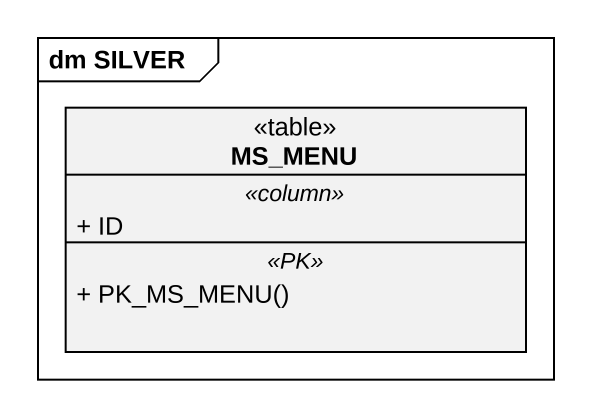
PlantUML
@startuml
mainframe dm SILVER
hide circle
hide empty members
skinparam classAttributeIconSize 0
class MS_MENU <<table>> {
  .. <<column>> ..
  + ID
  .. <<PK>> ..
  + PK_MS_MENU()
}
@enduml
